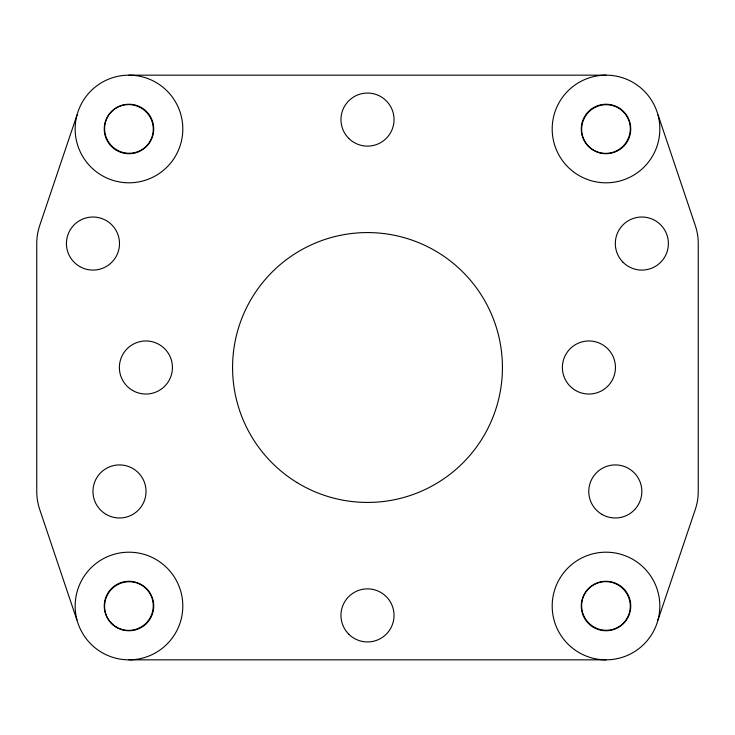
<?xml version="1.0" encoding="UTF-8"?>
<svg xmlns="http://www.w3.org/2000/svg" width="735" height="735" viewBox="0 0 735 735"><rect width="100%" height="100%" fill="white"/><g stroke="black" fill="none" stroke-linecap="round" stroke-linejoin="round"><path stroke-width="1.1" d="M76.991 115.055L77.965 111.821A53.82 53.82 0 0 1 168.591 92.546A53.82 53.82 0 0 1 141.818 181.251A53.82 53.82 0 0 1 76.991 115.055L39.681 225.617A56.218 56.218 0 0 0 36.75 243.542L36.75 491.449A56.218 56.218 0 0 0 39.681 509.373L77.965 623.179A53.82 53.82 0 0 0 168.591 642.454A53.82 53.82 0 0 0 141.818 553.749A53.82 53.82 0 0 0 76.991 619.945M658 619.945L657.026 623.179A53.82 53.82 0 0 1 566.4 642.454A53.82 53.82 0 0 1 593.173 553.749A53.82 53.82 0 0 1 658 619.945L695.319 509.383A56.218 56.218 0 0 0 698.25 491.458L698.25 243.551A56.218 56.218 0 0 0 695.319 225.627L657.026 111.821A53.82 53.82 0 0 0 566.4 92.546A53.82 53.82 0 0 0 593.173 181.251A53.82 53.82 0 0 0 658.009 115.055M128.983 75.163L606.017 75.163M128.974 659.837L606.017 659.837M623.087 262.312A26.533 26.533 0 0 0 667.481 250.415A26.533 26.533 0 0 0 634.985 217.918A26.533 26.533 0 0 0 623.087 262.312M575.643 390.478A26.533 26.533 0 0 0 615.452 367.5A26.533 26.533 0 0 0 575.643 344.522A26.533 26.533 0 0 0 575.643 390.478M602.048 514.436A26.533 26.533 0 0 0 641.848 491.458A26.533 26.533 0 0 0 602.048 468.471A26.533 26.533 0 0 0 602.048 514.436M106.235 514.436A26.533 26.533 0 0 0 146.035 491.449A26.533 26.533 0 0 0 106.235 468.471A26.533 26.533 0 0 0 106.235 514.436M132.64 390.478A26.533 26.533 0 0 0 172.44 367.5A26.533 26.533 0 0 0 132.64 344.522A26.533 26.533 0 0 0 132.64 390.478M79.702 266.529A26.533 26.533 0 0 0 119.502 243.542A26.533 26.533 0 0 0 79.702 220.564A26.533 26.533 0 0 0 79.702 266.529M348.739 138.355A26.533 26.533 0 0 0 393.133 126.466A26.533 26.533 0 0 0 360.637 93.961A26.533 26.533 0 0 0 348.739 138.355M348.739 634.167A26.533 26.533 0 0 0 393.133 622.269A26.533 26.533 0 0 0 360.628 589.773A26.533 26.533 0 0 0 348.739 634.167M296.949 482.518A134.928 134.928 0 0 0 502.382 371.083A134.928 134.928 0 0 0 303.169 248.899A134.928 134.928 0 0 0 296.949 482.518M116.268 150.197A24.733 24.733 0 0 0 153.716 129.388A24.733 24.733 0 0 0 116.966 107.356A24.733 24.733 0 0 0 116.268 150.197M116.268 627.231A24.733 24.733 0 0 0 153.716 606.421A24.733 24.733 0 0 0 116.966 584.399A24.733 24.733 0 0 0 116.268 627.231M593.301 627.231A24.733 24.733 0 0 0 630.749 606.421A24.733 24.733 0 0 0 593.999 584.399A24.733 24.733 0 0 0 593.301 627.231M593.301 150.197A24.733 24.733 0 0 0 630.749 129.388A24.733 24.733 0 0 0 593.999 107.356A24.733 24.733 0 0 0 593.301 150.197M105.454 135.093A24.466 24.2 45 0 0 146.228 146.228A24.466 24.2 45 0 0 135.093 105.454A24.466 24.2 45 0 0 105.454 135.093M135.093 629.546A24.466 24.2 -45 0 0 146.228 588.772A24.466 24.2 -45 0 0 105.454 599.907A24.466 24.2 -45 0 0 135.093 629.546M582.497 612.136A24.466 24.2 45 0 0 623.262 623.262A24.466 24.2 45 0 0 612.136 582.497A24.466 24.2 45 0 0 582.497 612.136M612.136 152.503A24.466 24.2 -45 0 0 623.262 111.738A24.466 24.2 -45 0 0 582.497 122.864A24.466 24.2 -45 0 0 612.136 152.503"/></g></svg>
